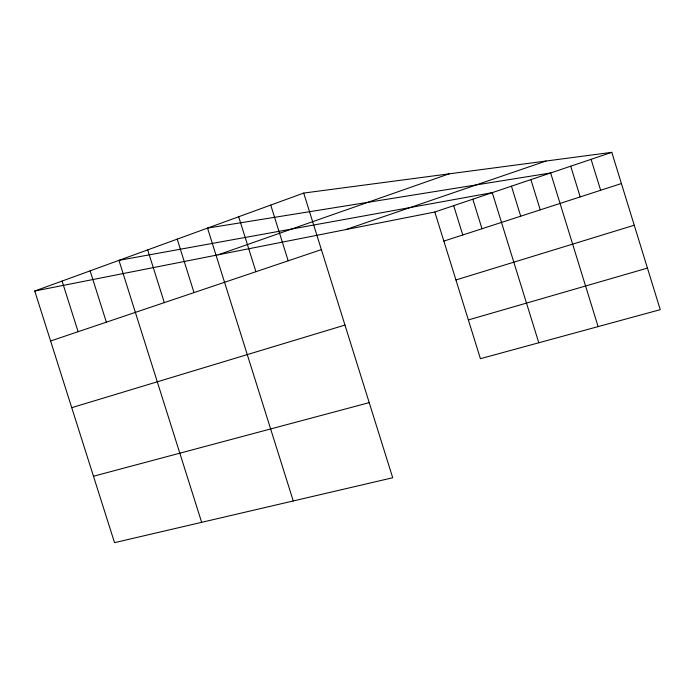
<?xml version="1.0" encoding="UTF-8"?>
<svg xmlns="http://www.w3.org/2000/svg" width="695" height="695" viewBox="0 0 695 695"><rect width="100%" height="100%" fill="white"/><g stroke="black" fill="none" stroke-linecap="round" stroke-linejoin="round"><path stroke-width="1.04" d="M34.75 291.023L303.698 193.071L611.8 152.344L660.25 309.666L480.41 358.69L434.818 212.018L34.75 291.023L114.536 542.656L392.71 477.752L303.698 193.071M218.247 254.787L449.083 173.854M345.762 229.602L546.009 161.04M50.596 340.993L321.377 249.618M434.818 212.018L611.8 152.344M443.862 241.104L621.408 183.549M455.937 279.955L634.24 225.223M71.741 407.67L344.972 325.069M468.361 319.935L647.445 268.096M93.477 476.24L369.219 402.64M147.688 249.887L164.307 302.62M201.654 522.327L118.949 260.356L492.269 192.645L538.79 342.774M90.133 270.85L106.361 322.176M62.072 281.075L78.109 331.706M270.729 205.077L288.19 260.816M238.68 216.744L255.925 271.702M293.264 500.956L207.518 228.099L550.649 172.959L598.117 326.607M177.199 239.141L194.018 292.595M511.433 186.182L520.72 216.188M472.826 199.204L481.982 228.751M453.67 205.659L462.774 234.971M591.097 159.329L600.645 190.282M570.717 166.201L580.195 196.911M530.893 179.623L540.241 209.864"/></g></svg>
